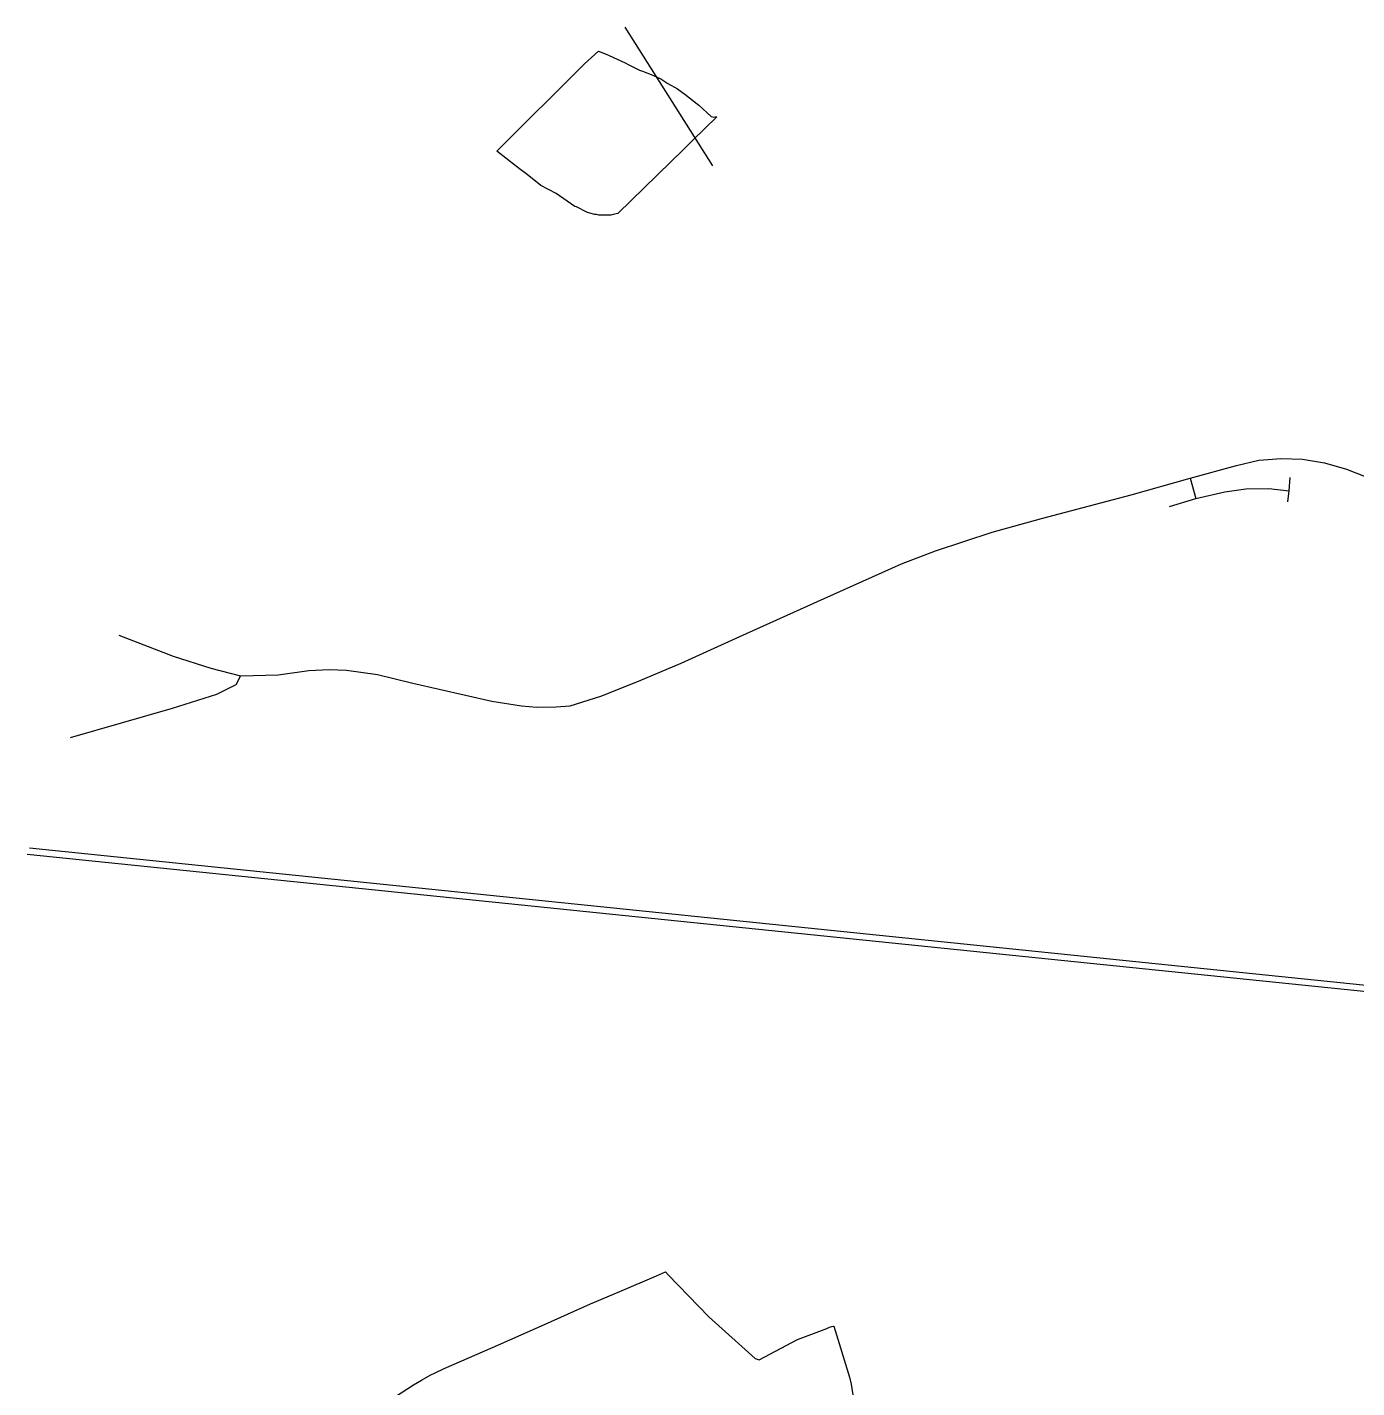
# Model space of a CAD drawing. Header units: metres. Extents: x 553506 to 563855, y 142925 to 150243.
# Drawn here: x 553774 to 554420, y 146012 to 146673 of the extents above; entities that cross this region are included whole.
import ezdxf

# ---------------------------------------------------------------- set-up
doc = ezdxf.new("R2010")
doc.units = ezdxf.units.M
for name, color, linetype in [('C-ANCIENT_WOODLAND', 94, 'Continuous'), ('C-POWER_LINES', 6, 'Continuous'), ('C-RAILWAYS', 250, 'Continuous'), ('C-ROADS', 33, 'Continuous')]:
    doc.layers.add(name, color=color, linetype=linetype)

msp = doc.modelspace()

# ---------------------------------------------------------------- linework, layer by layer
at = {"layer": 'C-ANCIENT_WOODLAND'}
msp.add_lwpolyline([(554108.03, 146629.53), (554109.03, 146629.53), (554097.2581, 146618.033), (554093.0538, 146613.9269), (554061.0124, 146582.6336), (554058.7, 146582.1), (554057.5, 146581.9), (554056.1, 146581.8), (554053, 146581.8), (554051.7, 146581.9), (554050.5, 146582.1), (554049.7, 146582.2), (554047.3, 146582.8), (554045.9, 146583.2), (554040.9, 146585.8), (554040.1, 146586.1), (554036.3, 146588.7), (554030.9, 146592.3), (554023.5, 146596.3), (554016.8093, 146601.5058), (554013.0808, 146604.4068), (554002.2071, 146612.8673), (554044.6699, 146655.3301), (554051.5628, 146661.5775), (554055.3, 146660.1), (554056.7, 146659.4), (554064.5, 146655.9), (554066.3, 146654.9), (554071.5, 146652.3), (554072.9, 146651.8), (554077.1, 146650.1), (554080.1, 146648.8), (554081.9, 146648), (554085.3, 146645.8), (554090, 146643.2), (554090.6, 146642.8), (554093.5, 146640.6), (554100.3, 146635.3), (554106.23, 146629.83), (554107.43, 146629.43), (554108.03, 146629.53)], close=True, dxfattribs=at)
msp.add_lwpolyline([(553940.9, 146000), (553961.7, 146013.4), (553965.5, 146015.7), (553969.7, 146018.1), (553972.1, 146019.3), (553976.5, 146021.4), (554000, 146031.6), (554025.3, 146042.7), (554047.7, 146052.8), (554061.9, 146058.8), (554079.7, 146066.4), (554084.0415, 146068.2748), (554085.4511, 146066.8204), (554105.2243, 146046.4195), (554127.6172, 146026.2659), (554129.6326, 146025.5941), (554148.2, 146035.5), (554162.5, 146040.8), (554163.9, 146041.4), (554164.9, 146041.8), (554165.6, 146041.9), (554165.9, 146041.9), (554173.5, 146017.1), (554174.3, 146013.7), (554175.5, 146006.4)], dxfattribs=at)
at = {"layer": 'C-POWER_LINES'}
msp.add_lwpolyline([(554064.3363, 146673.1547), (554106.8854, 146605.7516)], dxfattribs=at)
at = {"layer": 'C-RAILWAYS'}
for points in [[(553775.0397, 146274.3592), (554523.9415, 146197.5204), (554537.4381, 146196.1233), (554666.4276, 146182.7979), (555980.6598, 146045.4508)], [(555980.1973, 146042.2537), (554607.8812, 146185.3655), (554588.6379, 146187.402), (554536.4159, 146192.9095), (554523.0174, 146194.2985), (553773.885, 146271.132)]]:
    msp.add_lwpolyline(points, dxfattribs=at)
at = {"layer": 'C-ROADS'}
for points in [[(554339.1854, 146454.0864), (554361.7022, 146460.1271), (554372.4473, 146462.776), (554377.06, 146463.0926), (554383.2492, 146463.5345), (554393.7867, 146463.3169), (554404.4628, 146461.512), (554415.1784, 146458.3951), (554469.4748, 146437.056), (554485.41, 146431.5141), (554512.8352, 146421.9884), (554541.1204, 146413.1676), (554554.3733, 146409.3927), (554580.7478, 146404.3542), (554603.5762, 146401.2014), (554616.58, 146399.6673), (554629.1464, 146399.6559)], [(554242.8515, 146427.8556), (554266.7854, 146434.4503), (554310.5098, 146445.8909), (554339.1854, 146454.0864)], [(554339.1854, 146454.0864), (554341.8777, 146444.0729)], [(554386.6239, 146442.4456), (554387.1655, 146447.9264), (554387.7925, 146454.289)], [(554329.0285, 146440.2369), (554341.8777, 146444.0729), (554356.0315, 146447.3138), (554366.1373, 146448.8973), (554377.4087, 146448.9243), (554387.1655, 146447.9264)], [(553877.6272, 146357.9091), (553895.8762, 146358.4445), (553910.7062, 146360.6025), (553920.5894, 146360.9876), (553929.107, 146360.7419), (553944.0728, 146358.5971), (553961.2322, 146354.4258), (553999.6332, 146345.6714), (554014.0701, 146343.4442), (554021.5368, 146342.7999), (554030.9899, 146342.8384), (554037.7974, 146343.4209), (554052.734, 146348.0867), (554071.0336, 146355.3352), (554091.6565, 146364.1559), (554120.1792, 146377.0087), (554161.1615, 146395.4996), (554198.7945, 146412.3434), (554215.3857, 146418.7176), (554242.8515, 146427.8556)], [(553818.4122, 146377.6654), (553844.85, 146367.5561), (553863.1181, 146361.6147), (553877.6272, 146357.9091)], [(553877.6272, 146357.9091), (553875.2935, 146353.6435), (553865.9037, 146348.9217), (553844.3514, 146342.1664), (553794.8074, 146327.7572)]]:
    msp.add_lwpolyline(points, dxfattribs=at)

doc.saveas('drawing.dxf')
